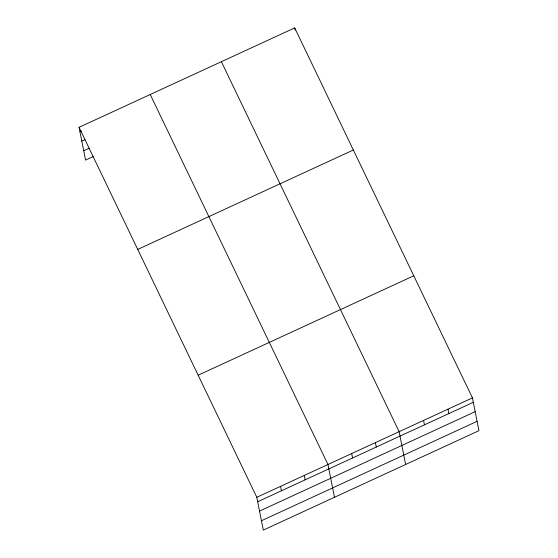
<?xml version="1.0" encoding="UTF-8"?>
<svg xmlns="http://www.w3.org/2000/svg" width="558" height="558" viewBox="0 0 558 558"><rect width="100%" height="100%" fill="white"/><g stroke="black" fill="none" stroke-linecap="round" stroke-linejoin="round"><path stroke-width="0.84" d="M79.069 127.315L294.694 27.9L472.438 397.889L478.931 430.685L263.306 530.1L256.813 497.304L79.069 127.315L85.562 160.111L93.465 156.47M79.94 131.737L81.524 131.011M81.796 141.104L84.956 139.646M83.707 150.751L89.238 148.198M137.721 249.412L353.347 149.997M198.16 375.206L413.785 275.791M256.813 497.304L472.438 397.889M257.691 501.726L473.317 402.304M259.547 511.086L475.172 411.671M261.458 520.74L477.083 421.318M221.38 61.701L399.13 431.69L405.624 464.486M150.221 94.511L327.971 464.493L334.465 497.29M448.004 409.154L448.876 413.576M423.564 420.418L424.443 424.84M294.694 27.9L295.126 30.111M375.408 442.627L376.287 447.042M351.686 453.556L352.565 457.978M304.25 475.43L305.128 479.852M280.534 486.367L281.406 490.789"/></g></svg>
